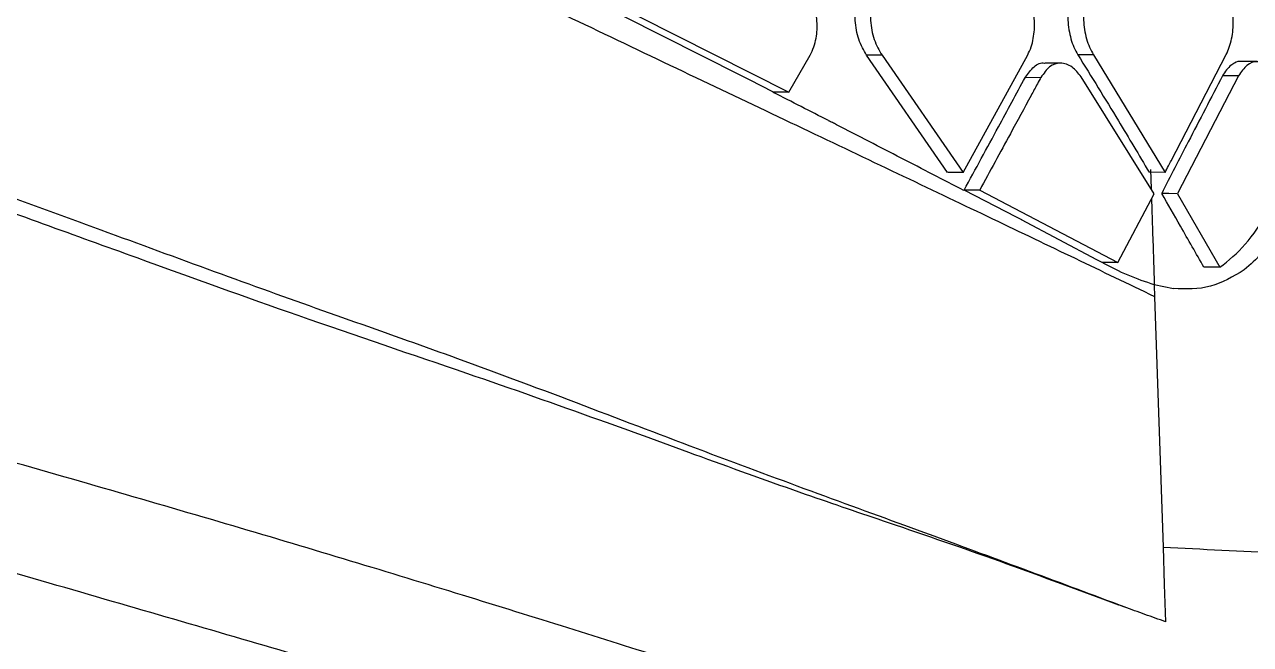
# Model space of a CAD drawing. Extents: x 525 to 609, y 649 to 778.
# Drawn here: x 536.837 to 538.099, y 712.317 to 712.956 of the extents above; entities that cross this region are included whole.
import ezdxf

# ---------------------------------------------------------------- set-up
doc = ezdxf.new("R2010")
doc.units = 0
doc.header["$MEASUREMENT"] = 0
doc.layers.add('1', color=4, linetype='Continuous')

# ---------------------------------------------------------------- blocks, each defined once
blk = doc.blocks.new('JETSETTER')
at = {"layer": '1', "color": 3, "linetype": 'Continuous', "lineweight": 25}
for p, q in [((12.4471, 43.7792), (12.3267, 43.84)), ((12.3422, 43.84), (12.4965, 43.762)), ((12.4965, 43.762), (12.5185, 43.8001)), ((12.6602, 43.6791), (12.5768, 43.8002)), ((12.5927, 43.8001), (12.5768, 43.8002)), ((12.5927, 43.8001), (12.6762, 43.6791)), ((12.6762, 43.6791), (12.7426, 43.8004)), ((12.8104, 43.8005), (12.7942, 43.8005)), ((12.8104, 43.8005), (12.8841, 43.6794)), ((12.8903, 43.6914), (12.9471, 43.8007)), ((12.7766, 43.7919), (12.7605, 43.7919)), ((12.9789, 43.7934), (12.9625, 43.7935)), ((12.456, 43.7747), (12.4471, 43.7792)), ((12.4807, 43.7621), (12.456, 43.7747)), ((12.7402, 43.7773), (12.7563, 43.7772)), ((12.8728, 43.6574), (12.7977, 43.7776)), ((12.9598, 43.7787), (12.897, 43.6575)), ((12.9598, 43.7787), (12.9433, 43.7788)), ((12.4965, 43.762), (12.4808, 43.7621)), ((12.8691, 43.6822), (12.8698, 43.6623)), ((12.6762, 43.6791), (12.6603, 43.6791)), ((12.8841, 43.6794), (12.8677, 43.6795)), ((12.7312, 43.6331), (12.6772, 43.6612)), ((12.6932, 43.6611), (12.6772, 43.6612)), ((12.6932, 43.6611), (12.8355, 43.5865)), ((12.8355, 43.5865), (12.8728, 43.6574)), ((12.897, 43.6574), (12.9406, 43.5816)), ((12.7365, 43.6304), (12.7312, 43.6331)), ((12.8138, 43.5892), (12.7363, 43.6304)), ((12.8192, 43.5865), (12.8137, 43.5892)), ((12.8355, 43.5865), (12.8192, 43.5865)), ((12.9406, 43.5816), (12.9241, 43.5816)), ((12.8729, 43.5636), (12.8733, 43.5513)), ((12.8928, 43.5596), (12.8729, 43.5636)), ((12.8733, 43.5513), (12.882, 43.2934))]:
    blk.add_line(p, q, dxfattribs=at)
at = {"layer": '1', "color": 3, "linetype": 'Continuous', "lineweight": 25, "flags": 128}
for points in [[(12.897, 43.6574), (12.8878, 43.6575), (12.8806, 43.6575)], [(12.882, 43.2934), (12.8833, 43.2549), (12.8846, 43.2165)]]:
    blk.add_lwpolyline(points, dxfattribs=at)
at = {"layer": '1', "color": 3, "linetype": 'Continuous', "lineweight": 25}
for points, knots in [([(12.8734, 43.5513), (12.8193, 43.5773), (12.7107, 43.6295), (12.5195, 43.7205), (12.3118, 43.8193), (12.0877, 43.9265), (11.8506, 44.0413), (11.5581, 44.1849), (11.2073, 44.361), (10.7992, 44.5739), (10.3814, 44.7998), (10.1013, 44.9618), (9.961, 45.043)], [0, 0, 0, 0, 0.080977, 0.162706, 0.245456, 0.32577, 0.407713, 0.491268, 0.616464, 0.743326, 0.871464, 1, 1, 1, 1]), ([(9.0504, 44.6882), (9.1954, 44.6254), (9.4856, 44.4997), (9.9221, 44.3199), (10.3584, 44.1481), (10.7907, 43.983), (11.1619, 43.8477), (11.4691, 43.7355), (11.7163, 43.6473), (11.9497, 43.5601), (12.1882, 43.4775), (12.4221, 43.3863), (12.6475, 43.3048), (12.7772, 43.2564), (12.8421, 43.2321)], [0, 0, 0, 0, 0.099305, 0.198802, 0.298385, 0.398318, 0.498406, 0.560917, 0.623789, 0.687365, 0.750255, 0.833389, 0.916532, 1, 1, 1, 1]), ([(12.8421, 43.2318), (12.8347, 43.2345), (12.7932, 43.2496), (12.7143, 43.2792), (12.6118, 43.3143), (12.509, 43.3491), (12.4101, 43.3849), (12.2944, 43.4271), (12.1579, 43.4752), (11.9995, 43.5282), (11.8205, 43.5931), (11.6345, 43.6603), (11.4326, 43.7333), (11.2161, 43.8122), (10.9854, 43.8966), (10.7491, 43.9841), (10.5109, 44.0745), (10.2667, 44.169), (10.0447, 44.2563), (9.8518, 44.3338), (9.683, 44.4027), (9.5046, 44.4768), (9.3283, 44.5507), (9.1737, 44.6163), (9.0833, 44.6565), (9.0441, 44.6739)], [0, 0, 0, 0, 0.0097381, 0.0546015, 0.1000331, 0.1320561, 0.1702626, 0.2056371, 0.2487953, 0.300159, 0.3461505, 0.3974852, 0.4466419, 0.498592, 0.5558792, 0.6112053, 0.6642787, 0.7210906, 0.7793452, 0.8161972, 0.8528833, 0.894557, 0.9379497, 0.9731378, 1, 1, 1, 1]), ([(12.8748, 43.0138), (12.8257, 43.0297), (12.7275, 43.0614), (12.5612, 43.1173), (12.3748, 43.1771), (12.1644, 43.2432), (11.929, 43.3145), (11.6703, 43.3889), (11.3941, 43.4673), (11.0735, 43.5573), (10.7102, 43.6599), (10.3079, 43.7763), (9.9022, 43.898), (9.495, 44.0256), (9.088, 44.1585), (8.8179, 44.2527), (8.683, 44.2998)], [0, 0, 0, 0, 0.062319, 0.124752, 0.187451, 0.250906, 0.314486, 0.37751, 0.440611, 0.503895, 0.587131, 0.669779, 0.75236, 0.835034, 0.917583, 1, 1, 1, 1]), ([(12.89, 42.9283), (12.8402, 42.9418), (12.7407, 42.9686), (12.5714, 43.0149), (12.3836, 43.068), (12.1727, 43.1286), (11.9381, 43.1976), (11.68, 43.2721), (11.4039, 43.3539), (11.0825, 43.4504), (10.7173, 43.5631), (10.3123, 43.6926), (9.9034, 43.8284), (9.4926, 43.97), (9.0815, 44.1164), (8.8081, 44.2178), (8.6716, 44.2685)], [0, 0, 0, 0, 0.06234, 0.124818, 0.187363, 0.250453, 0.313852, 0.376637, 0.439459, 0.502671, 0.586016, 0.668823, 0.751617, 0.834542, 0.917364, 1, 1, 1, 1]), ([(12.7426, 43.8004), (12.7439, 43.803), (12.7463, 43.8081), (12.7492, 43.8197), (12.7501, 43.8324), (12.7487, 43.8451), (12.7466, 43.8546), (12.7433, 43.8636), (12.7404, 43.8686), (12.7389, 43.8711)], [0, 0, 0, 0, 0.137054, 0.26593, 0.49913, 0.621637, 0.745629, 0.871605, 1, 1, 1, 1]), ([(12.7911, 43.8712), (12.7889, 43.8662), (12.7857, 43.8586), (12.784, 43.846), (12.7839, 43.8361), (12.7849, 43.8263), (12.787, 43.8167), (12.7901, 43.8079), (12.7928, 43.803), (12.7942, 43.8005)], [0, 0, 0, 0, 0.248874, 0.376617, 0.498944, 0.624537, 0.749225, 0.872887, 1, 1, 1, 1]), ([(12.8072, 43.8712), (12.806, 43.8686), (12.8036, 43.8636), (12.8006, 43.852), (12.7997, 43.8391), (12.801, 43.8263), (12.8031, 43.8168), (12.8062, 43.8079), (12.809, 43.8029), (12.8104, 43.8005)], [0, 0, 0, 0, 0.135221, 0.263517, 0.499475, 0.622794, 0.747141, 0.872687, 1, 1, 1, 1]), ([(12.9471, 43.8007), (12.9482, 43.8032), (12.9504, 43.808), (12.9528, 43.8168), (12.9542, 43.8262), (12.9545, 43.8361), (12.9538, 43.8459), (12.9519, 43.8554), (12.949, 43.8642), (12.9464, 43.869), (12.9452, 43.8714)], [0, 0, 0, 0, 0.128317, 0.2545, 0.379133, 0.502799, 0.626107, 0.749683, 0.874105, 1, 1, 1, 1]), ([(12.5185, 43.8001), (12.5199, 43.8028), (12.5226, 43.8081), (12.5255, 43.8198), (12.5262, 43.8324), (12.5245, 43.845), (12.5219, 43.8545), (12.5183, 43.8634), (12.515, 43.8683), (12.5134, 43.8708)], [0, 0, 0, 0, 0.141899, 0.272555, 0.49958, 0.62491, 0.749898, 0.874826, 1, 1, 1, 1]), ([(12.5768, 43.8002), (12.5753, 43.8026), (12.5722, 43.8075), (12.5686, 43.8163), (12.5661, 43.8259), (12.5645, 43.8386), (12.5652, 43.8513), (12.5682, 43.863), (12.5708, 43.8682), (12.5721, 43.8709)], [0, 0, 0, 0, 0.123662, 0.247895, 0.373064, 0.49952, 0.730356, 0.86038, 1, 1, 1, 1]), ([(12.5879, 43.8709), (12.5866, 43.8682), (12.584, 43.863), (12.581, 43.8514), (12.5803, 43.8386), (12.5819, 43.8258), (12.5844, 43.8163), (12.588, 43.8075), (12.5911, 43.8026), (12.5927, 43.8001)], [0, 0, 0, 0, 0.13868, 0.268344, 0.500118, 0.626321, 0.751823, 0.876249, 1, 1, 1, 1]), ([(12.7942, 43.8005), (12.8083, 43.7778), (12.8334, 43.7374), (12.8572, 43.6972), (12.8677, 43.6795)], [0, 0, 0, 0, 0.559998, 1, 1, 1, 1]), ([(12.7402, 43.7773), (12.743, 43.7812), (12.7487, 43.789), (12.7564, 43.7931), (12.7603, 43.7919), (12.7604, 43.7918)], [0, 0, 0, 0, 0.491439, 0.983252, 1, 1, 1, 1]), ([(12.7977, 43.7776), (12.7947, 43.7815), (12.79, 43.7874), (12.7824, 43.7912), (12.7745, 43.7925), (12.7647, 43.7894), (12.7591, 43.7813), (12.7563, 43.7772)], [0, 0, 0, 0, 0.230858, 0.361111, 0.501124, 0.751468, 1, 1, 1, 1]), ([(12.9625, 43.7934), (12.9624, 43.7934), (12.9601, 43.7943), (12.9565, 43.7924), (12.9498, 43.7887), (12.9461, 43.783), (12.9433, 43.7788)], [0, 0, 0, 0, 0.006546, 0.326906, 0.503583, 1, 1, 1, 1]), ([(12.9985, 43.7788), (12.9955, 43.7829), (12.9896, 43.7912), (12.9787, 43.7945), (12.9681, 43.7911), (12.9625, 43.7829), (12.9598, 43.7787)], [0, 0, 0, 0, 0.247658, 0.498662, 0.750348, 1, 1, 1, 1]), ([(12.6772, 43.6612), (12.689, 43.6828), (12.71, 43.7216), (12.731, 43.7602), (12.7402, 43.7773)], [0, 0, 0, 0, 0.559999, 1, 1, 1, 1]), ([(12.7563, 43.7772), (12.7551, 43.775), (12.7517, 43.7688), (12.7412, 43.7494), (12.7214, 43.713), (12.7037, 43.6805), (12.6932, 43.6611)], [0, 0, 0, 0, 0.05757, 0.160096, 0.499996, 1, 1, 1, 1]), ([(12.9433, 43.7788), (12.9315, 43.7561), (12.9103, 43.7156), (12.8897, 43.6753), (12.8806, 43.6575)], [0, 0, 0, 0, 0.56, 1, 1, 1, 1]), ([(12.5376, 43.7327), (12.5282, 43.7375), (12.5094, 43.7471), (12.4902, 43.7568), (12.4806, 43.7617)], [0, 0, 0, 0, 0.500035, 1, 1, 1, 1]), ([(12.5457, 43.7285), (12.5443, 43.7292), (12.5416, 43.7306), (12.539, 43.7319), (12.5376, 43.7326)], [0, 0, 0, 0, 0.500081, 1, 1, 1, 1]), ([(12.677, 43.6607), (12.6557, 43.6717), (12.6131, 43.6938), (12.5681, 43.7169), (12.5457, 43.7285)], [0, 0, 0, 0, 0.500301, 1, 1, 1, 1]), ([(12.9406, 43.5816), (12.9495, 43.5888), (12.9673, 43.6032), (12.9982, 43.6495), (13.0149, 43.6977), (13.026, 43.7298)], [0, 0, 0, 0, 0.249864, 0.50017, 1, 1, 1, 1]), ([(12.8841, 43.6794), (12.8853, 43.6817), (12.8873, 43.6857), (12.8894, 43.6897), (12.8903, 43.6914)], [0, 0, 0, 0, 0.559981, 1, 1, 1, 1]), ([(13.031, 43.6743), (13.0217, 43.6535), (13.0032, 43.6121), (12.9781, 43.59), (12.9656, 43.5789)], [0, 0, 0, 0, 0.500467, 1, 1, 1, 1]), ([(12.8608, 42.5514), (12.7728, 42.5542), (12.5963, 42.5598), (12.2839, 42.5891), (11.9456, 42.6349), (11.5841, 42.6977), (11.2039, 42.7763), (10.8074, 42.8701), (10.3984, 42.9774), (9.9801, 43.0964), (9.5542, 43.2255), (9.1211, 43.3636), (8.6828, 43.5081), (8.3871, 43.6073), (8.2395, 43.6569)], [0, 0, 0, 0, 0.083648, 0.167746, 0.251461, 0.334457, 0.417447, 0.500935, 0.584376, 0.667336, 0.750217, 0.833367, 0.916827, 1, 1, 1, 1]), ([(12.9241, 43.5816), (12.9161, 43.5958), (12.9017, 43.621), (12.887, 43.6464), (12.8806, 43.6575)], [0, 0, 0, 0, 0.5600006, 1, 1, 1, 1]), ([(12.8701, 43.6522), (12.8704, 43.6424), (12.8714, 43.6129), (12.8724, 43.5834), (12.873, 43.5636)], [0, 0, 0, 0, 0.330855, 1, 1, 1, 1]), ([(8.2055, 43.5905), (8.2679, 43.5704), (8.3914, 43.5308), (8.5634, 43.4751), (8.7096, 43.4288), (8.8208, 43.3938), (8.9095, 43.3661), (9.0328, 43.3278), (9.2141, 43.2721), (9.4541, 43.2), (9.7098, 43.1253), (9.9641, 43.0534), (10.2117, 42.986), (10.44, 42.9262), (10.6502, 42.8734), (10.8429, 42.8269), (11.033, 42.7832), (11.2331, 42.7395), (11.4402, 42.6971), (11.655, 42.6566), (11.8731, 42.619), (12.1032, 42.584), (12.3392, 42.5539), (12.5771, 42.5298), (12.7193, 42.522), (12.793, 42.518)], [0, 0, 0, 0, 0.035376, 0.070039, 0.097856, 0.118778, 0.13365, 0.148671, 0.189539, 0.23802, 0.287695, 0.338839, 0.388067, 0.435448, 0.476982, 0.517055, 0.555457, 0.597238, 0.646064, 0.692181, 0.743342, 0.799754, 0.861667, 0.928373, 1, 1, 1, 1]), ([(12.873, 43.5636), (12.8641, 43.5666), (12.8463, 43.5724), (12.8282, 43.5818), (12.8192, 43.5864)], [0, 0, 0, 0, 0.504492, 1, 1, 1, 1]), ([(12.9656, 43.5789), (12.9541, 43.5721), (12.9307, 43.5582), (12.9056, 43.5592), (12.8928, 43.5597)], [0, 0, 0, 0, 0.487603, 1, 1, 1, 1]), ([(12.882, 43.2934), (12.9224, 43.2914), (12.9946, 43.2877), (13.0645, 43.2851), (13.0953, 43.2839)], [0, 0, 0, 0, 0.560571, 1, 1, 1, 1]), ([(13.0953, 43.2839), (13.0906, 43.2542), (13.0819, 43.1985), (13.0619, 43.1276), (13.0382, 43.0737), (13.0111, 43.0363), (12.9809, 43.0135), (12.9358, 42.999), (12.8996, 43.0078), (12.8748, 43.0138)], [0, 0, 0, 0, 0.146336, 0.274476, 0.391484, 0.504322, 0.618702, 0.738433, 1, 1, 1, 1]), ([(12.8846, 43.2165), (12.8776, 43.219), (12.8635, 43.2241), (12.8492, 43.2292), (12.8421, 43.2318)], [0, 0, 0, 0, 0.501855, 1, 1, 1, 1])]:
    blk.add_open_spline(points, degree=3, knots=knots, dxfattribs=at)

msp = doc.modelspace()

# ---------------------------------------------------------------- block references
at = {"layer": '1'}
msp.add_blockref('JETSETTER', (525.1273, 669.1243), dxfattribs=at)

doc.saveas('drawing.dxf')
